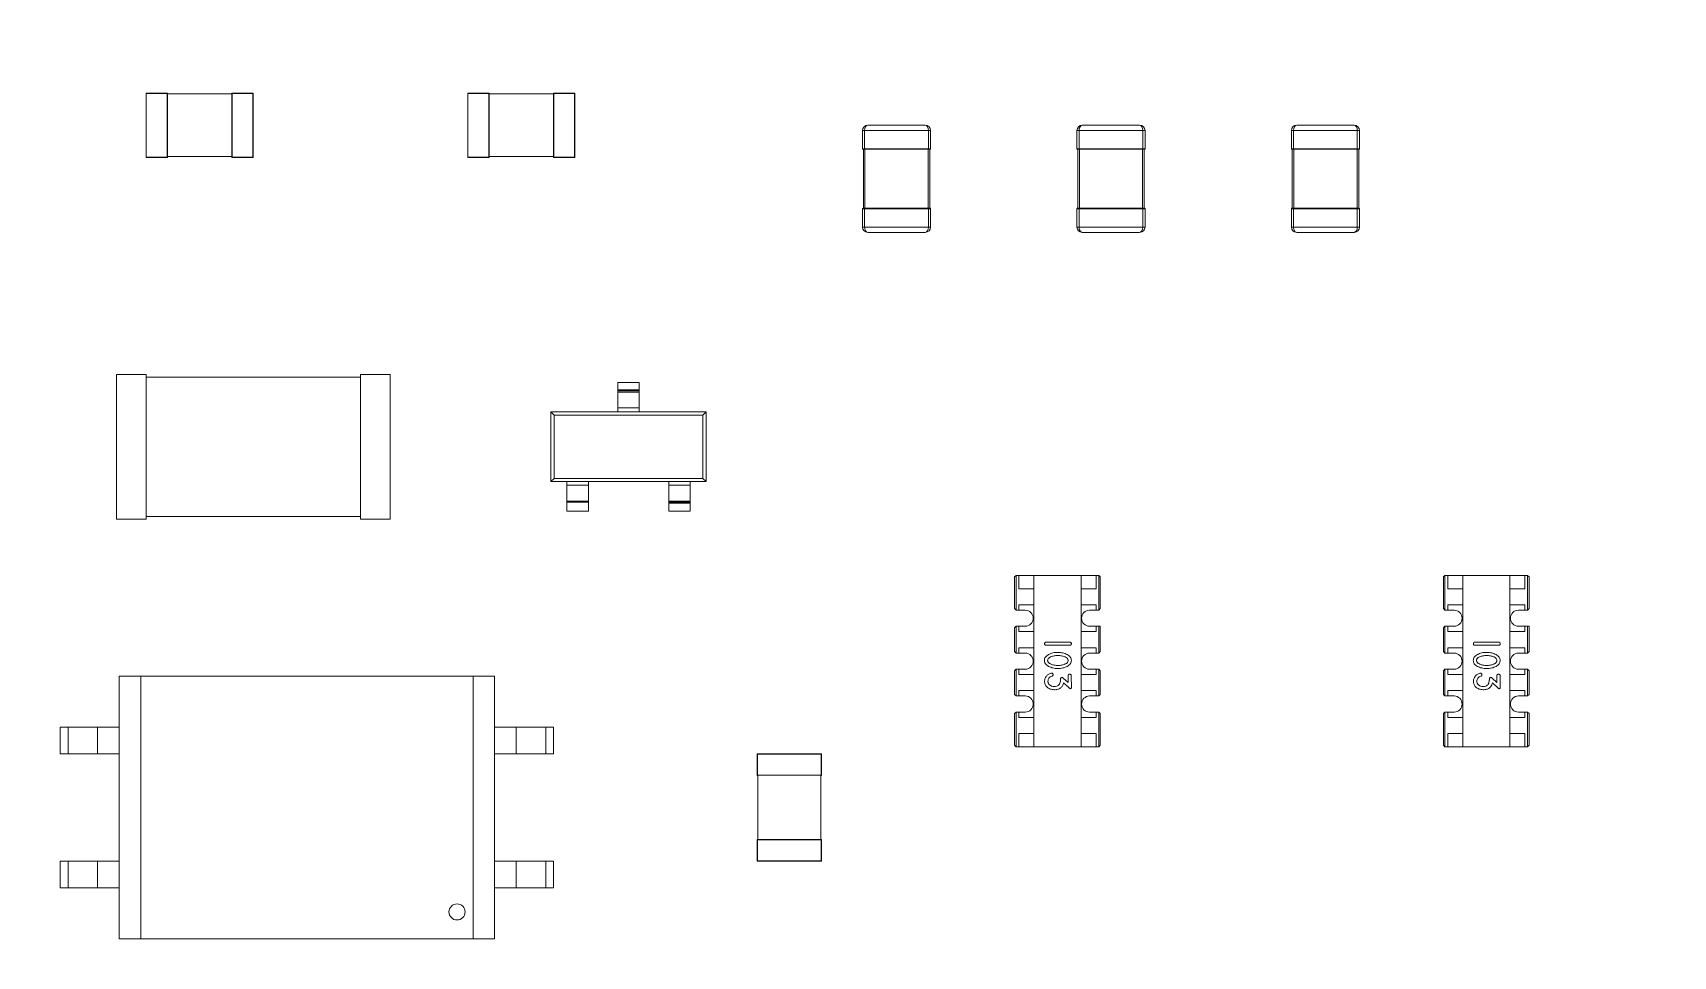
# Model space of a CAD drawing. Header units: millimetres. Extents: x 77 to 206, y 51 to 135.
# Drawn here: x 100.79 to 116.09, y 70.72 to 79.33 of the extents above; entities that cross this region are included whole.
import ezdxf

# ---------------------------------------------------------------- set-up
doc = ezdxf.new("R2010")
doc.units = ezdxf.units.MM

msp = doc.modelspace()

# ---------------------------------------------------------------- hatches: boundary and pattern name
at = {"linetype": 'Continuous', "lineweight": 0}
h = msp.add_hatch(dxfattribs=at)
h.set_pattern_fill('ANSI38', style=0)
edge = h.paths.add_edge_path(flags=0)
edge.add_line((107.849, 95.968), (77.099, 95.968))
edge.add_line((77.099, 95.968), (77.099, 50.968))
edge.add_line((77.099, 50.968), (138.599, 50.968))
edge.add_line((138.599, 50.968), (138.599, 65.877))
edge.add_spline(control_points=[(138.599, 65.877), (138.362, 66.357), (138.112, 66.838), (137.849, 67.319)], knot_values=[0.64695, 0.64695, 0.64695, 0.64695, 0.653933, 0.653933, 0.653933, 0.653933], weights=[1, 1, 1, 1], degree=3, periodic=0)
edge.add_line((137.849, 67.319), (137.849, 54.29))
edge.add_arc((136.349, 52.968), 2, 41.4096, 218.6822)
edge.add_line((134.787, 51.718), (80.91, 51.718))
edge.add_arc((79.349, 52.968), 2, 321.3178, 498.5904)
edge.add_line((77.849, 54.29), (77.849, 92.645))
edge.add_arc((79.349, 93.968), 2, 221.4096, 398.6822)
edge.add_line((80.91, 95.218), (109.041, 95.218))
edge.add_spline(control_points=[(109.041, 95.218), (108.645, 95.47), (108.247, 95.72), (107.849, 95.968)], knot_values=[0.797767, 0.797767, 0.797767, 0.797767, 0.802379, 0.802379, 0.802379, 0.802379], weights=[1, 1, 1, 1], degree=3, periodic=0)
edge = h.paths.add_edge_path(flags=0)
edge.add_arc((79.349, 93.968), 0.8, 0, 360)
edge = h.paths.add_edge_path(flags=0)
edge.add_arc((136.349, 52.968), 0.8, 0, 360)
edge = h.paths.add_edge_path(flags=0)
edge.add_arc((79.349, 52.968), 0.8, 0, 360)

# ---------------------------------------------------------------- linework, layer by layer
at = {"color": 7, "linetype": 'Continuous', "lineweight": 15}
for p, q in [((101.849, 78.765), (101.851, 78.765)), ((101.849, 78.17), (101.849, 78.765)), ((101.851, 78.768), (101.851, 78.765)), ((101.851, 78.768), (102.046, 78.768)), ((101.851, 78.765), (101.851, 78.17)), ((102.046, 78.765), (101.851, 78.765)), ((102.046, 78.765), (102.046, 78.768)), ((102.046, 78.17), (102.046, 78.765)), ((102.046, 78.765), (102.049, 78.765)), ((102.049, 78.765), (102.049, 78.17)), ((102.049, 78.76), (102.649, 78.76)), ((102.649, 78.765), (102.651, 78.765)), ((102.649, 78.17), (102.649, 78.765)), ((102.651, 78.768), (102.651, 78.765)), ((102.651, 78.768), (102.846, 78.768)), ((102.651, 78.765), (102.651, 78.17)), ((102.846, 78.765), (102.651, 78.765)), ((102.846, 78.768), (102.846, 78.765)), ((102.846, 78.765), (102.849, 78.765)), ((102.846, 78.17), (102.846, 78.765)), ((102.849, 78.765), (102.849, 78.17)), ((104.849, 78.765), (104.851, 78.765)), ((104.849, 78.17), (104.849, 78.765)), ((104.851, 78.768), (104.851, 78.765)), ((104.851, 78.768), (105.046, 78.768)), ((105.046, 78.765), (104.851, 78.765)), ((104.851, 78.765), (104.851, 78.17)), ((105.046, 78.765), (105.046, 78.768)), ((105.046, 78.17), (105.046, 78.765)), ((105.046, 78.765), (105.049, 78.765)), ((105.049, 78.765), (105.049, 78.17)), ((105.049, 78.76), (105.649, 78.76)), ((105.649, 78.765), (105.651, 78.765)), ((105.649, 78.17), (105.649, 78.765)), ((105.651, 78.768), (105.651, 78.765)), ((105.651, 78.768), (105.846, 78.768)), ((105.651, 78.765), (105.651, 78.17)), ((105.846, 78.765), (105.651, 78.765)), ((105.846, 78.768), (105.846, 78.765)), ((105.846, 78.17), (105.846, 78.765)), ((105.846, 78.765), (105.849, 78.765)), ((105.849, 78.765), (105.849, 78.17)), ((108.531, 78.418), (108.551, 78.418)), ((108.531, 78.248), (108.531, 78.418)), ((109.146, 78.418), (108.551, 78.418)), ((108.551, 78.418), (108.551, 78.248)), ((108.581, 78.468), (109.116, 78.468)), ((109.146, 78.248), (109.146, 78.418)), ((109.146, 78.418), (109.166, 78.418)), ((109.166, 78.418), (109.166, 78.248)), ((110.531, 78.418), (110.551, 78.418)), ((110.531, 78.248), (110.531, 78.418)), ((110.551, 78.418), (110.551, 78.248)), ((111.146, 78.418), (110.551, 78.418)), ((110.581, 78.468), (111.116, 78.468)), ((111.146, 78.418), (111.166, 78.418)), ((111.146, 78.248), (111.146, 78.418)), ((111.166, 78.418), (111.166, 78.248)), ((112.531, 78.418), (112.551, 78.418)), ((112.531, 78.248), (112.531, 78.418)), ((113.146, 78.418), (112.551, 78.418)), ((112.551, 78.418), (112.551, 78.248)), ((112.581, 78.468), (113.116, 78.468)), ((113.146, 78.248), (113.146, 78.418)), ((113.146, 78.418), (113.166, 78.418)), ((113.166, 78.418), (113.166, 78.248)), ((108.531, 78.248), (108.551, 78.248)), ((108.551, 78.243), (108.536, 78.243)), ((108.539, 77.693), (108.539, 78.243)), ((108.551, 78.248), (109.146, 78.248)), ((108.551, 78.248), (108.551, 78.243)), ((109.146, 78.243), (108.551, 78.243)), ((108.554, 78.243), (108.554, 77.693)), ((109.144, 77.693), (109.144, 78.243)), ((109.146, 78.248), (109.146, 78.243)), ((109.146, 78.248), (109.166, 78.248)), ((109.161, 78.243), (109.146, 78.243)), ((109.159, 78.243), (109.159, 77.693)), ((110.531, 78.248), (110.551, 78.248)), ((110.551, 78.243), (110.536, 78.243)), ((110.539, 77.693), (110.539, 78.243)), ((110.551, 78.243), (110.551, 78.248)), ((110.551, 78.248), (111.146, 78.248)), ((111.146, 78.243), (110.551, 78.243)), ((110.554, 78.243), (110.554, 77.693)), ((111.144, 77.693), (111.144, 78.243)), ((111.146, 78.243), (111.146, 78.248)), ((111.146, 78.248), (111.166, 78.248)), ((111.161, 78.243), (111.146, 78.243)), ((111.159, 78.243), (111.159, 77.693)), ((112.531, 78.248), (112.551, 78.248)), ((112.551, 78.243), (112.536, 78.243)), ((112.539, 77.693), (112.539, 78.243)), ((112.551, 78.248), (113.146, 78.248)), ((112.551, 78.248), (112.551, 78.243)), ((113.146, 78.243), (112.551, 78.243)), ((112.554, 78.243), (112.554, 77.693)), ((113.144, 77.693), (113.144, 78.243)), ((113.146, 78.248), (113.146, 78.243)), ((113.146, 78.248), (113.166, 78.248)), ((113.161, 78.243), (113.146, 78.243)), ((113.159, 78.243), (113.159, 77.693)), ((101.849, 78.17), (101.851, 78.17)), ((101.851, 78.17), (102.046, 78.17)), ((101.851, 78.168), (101.851, 78.17)), ((102.046, 78.168), (101.851, 78.168)), ((102.046, 78.17), (102.049, 78.17)), ((102.046, 78.17), (102.046, 78.168)), ((102.649, 78.175), (102.049, 78.175)), ((102.649, 78.17), (102.651, 78.17)), ((102.651, 78.17), (102.846, 78.17)), ((102.651, 78.17), (102.651, 78.168)), ((102.846, 78.168), (102.651, 78.168)), ((102.846, 78.17), (102.849, 78.17)), ((102.846, 78.17), (102.846, 78.168)), ((104.849, 78.17), (104.851, 78.17)), ((104.851, 78.17), (105.046, 78.17)), ((104.851, 78.168), (104.851, 78.17)), ((105.046, 78.168), (104.851, 78.168)), ((105.046, 78.17), (105.049, 78.17)), ((105.046, 78.17), (105.046, 78.168)), ((105.649, 78.175), (105.049, 78.175)), ((105.649, 78.17), (105.651, 78.17)), ((105.651, 78.17), (105.846, 78.17)), ((105.651, 78.17), (105.651, 78.168)), ((105.846, 78.168), (105.651, 78.168)), ((105.846, 78.17), (105.849, 78.17)), ((105.846, 78.17), (105.846, 78.168)), ((108.551, 77.688), (108.531, 77.688)), ((108.531, 77.518), (108.531, 77.688)), ((108.536, 77.693), (108.551, 77.693)), ((108.551, 77.688), (108.551, 77.693)), ((108.551, 77.693), (109.146, 77.693)), ((109.146, 77.688), (108.551, 77.688)), ((108.551, 77.688), (108.551, 77.518)), ((109.146, 77.688), (109.146, 77.693)), ((109.146, 77.693), (109.161, 77.693)), ((109.166, 77.688), (109.146, 77.688)), ((109.146, 77.518), (109.146, 77.688)), ((109.166, 77.688), (109.166, 77.518)), ((110.551, 77.688), (110.531, 77.688)), ((110.531, 77.518), (110.531, 77.688)), ((110.536, 77.693), (110.551, 77.693)), ((110.551, 77.693), (111.146, 77.693)), ((110.551, 77.693), (110.551, 77.688)), ((111.146, 77.688), (110.551, 77.688)), ((110.551, 77.688), (110.551, 77.518)), ((111.146, 77.693), (111.146, 77.688)), ((111.146, 77.693), (111.161, 77.693)), ((111.166, 77.688), (111.146, 77.688)), ((111.146, 77.518), (111.146, 77.688)), ((111.166, 77.688), (111.166, 77.518)), ((112.551, 77.688), (112.531, 77.688)), ((112.531, 77.518), (112.531, 77.688)), ((112.536, 77.693), (112.551, 77.693)), ((112.551, 77.688), (112.551, 77.693)), ((112.551, 77.693), (113.146, 77.693)), ((113.146, 77.688), (112.551, 77.688)), ((112.551, 77.688), (112.551, 77.518)), ((113.146, 77.693), (113.161, 77.693)), ((113.146, 77.688), (113.146, 77.693)), ((113.166, 77.688), (113.146, 77.688)), ((113.146, 77.518), (113.146, 77.688)), ((113.166, 77.688), (113.166, 77.518)), ((108.551, 77.518), (108.531, 77.518)), ((108.551, 77.518), (109.146, 77.518)), ((109.116, 77.468), (108.581, 77.468)), ((109.166, 77.518), (109.146, 77.518)), ((110.551, 77.518), (110.531, 77.518)), ((110.551, 77.518), (111.146, 77.518)), ((111.116, 77.468), (110.581, 77.468)), ((111.166, 77.518), (111.146, 77.518)), ((112.551, 77.518), (112.531, 77.518)), ((112.551, 77.518), (113.146, 77.518)), ((113.116, 77.468), (112.581, 77.468)), ((113.166, 77.518), (113.146, 77.518)), ((101.849, 76.143), (101.574, 76.143)), ((101.574, 74.793), (101.574, 76.143)), ((101.849, 74.793), (101.849, 76.143)), ((103.849, 76.118), (101.849, 76.118)), ((104.124, 76.143), (103.849, 76.143)), ((103.849, 76.143), (103.849, 74.793)), ((104.124, 76.143), (104.124, 74.793)), ((106.449, 76.068), (106.249, 76.068)), ((106.249, 76), (106.249, 76.068)), ((106.449, 76), (106.449, 76.068)), ((106.249, 76), (106.449, 76)), ((106.249, 75.99), (106.249, 76)), ((106.449, 75.99), (106.249, 75.99)), ((106.249, 75.977), (106.249, 75.99)), ((106.449, 75.977), (106.249, 75.977)), ((106.249, 75.83), (106.249, 75.977)), ((106.449, 76), (106.449, 75.99)), ((106.449, 75.977), (106.449, 75.99)), ((106.449, 75.83), (106.449, 75.977)), ((105.654, 75.762), (105.624, 75.793)), ((105.624, 75.793), (107.074, 75.793)), ((105.624, 75.143), (105.624, 75.793)), ((107.043, 75.762), (105.654, 75.762)), ((105.654, 75.762), (105.654, 75.173)), ((106.449, 75.83), (106.249, 75.83)), ((106.249, 75.793), (106.249, 75.83)), ((106.449, 75.793), (106.449, 75.83)), ((107.043, 75.762), (107.074, 75.793)), ((107.043, 75.173), (107.043, 75.762)), ((107.074, 75.793), (107.074, 75.143)), ((105.624, 75.143), (105.654, 75.173)), ((107.074, 75.143), (105.624, 75.143)), ((105.654, 75.173), (107.043, 75.173)), ((105.774, 75.143), (105.774, 75.109)), ((105.974, 75.143), (105.974, 75.109)), ((106.724, 75.143), (106.724, 75.109)), ((106.924, 75.143), (106.924, 75.109)), ((107.074, 75.143), (107.043, 75.173)), ((105.774, 75.109), (105.974, 75.109)), ((105.774, 75.109), (105.774, 74.96)), ((105.974, 75.109), (105.974, 74.96)), ((106.924, 75.109), (106.724, 75.109)), ((106.724, 75.109), (106.724, 74.96)), ((106.924, 75.109), (106.924, 74.96)), ((105.774, 74.96), (105.974, 74.96)), ((105.774, 74.96), (105.774, 74.951)), ((105.774, 74.951), (105.974, 74.951)), ((105.774, 74.951), (105.774, 74.868)), ((105.774, 74.868), (105.974, 74.868)), ((105.974, 74.96), (105.974, 74.951)), ((105.974, 74.951), (105.974, 74.868)), ((106.924, 74.96), (106.724, 74.96)), ((106.724, 74.96), (106.724, 74.952)), ((106.724, 74.952), (106.924, 74.952)), ((106.724, 74.942), (106.724, 74.952)), ((106.924, 74.942), (106.724, 74.942)), ((106.724, 74.942), (106.724, 74.868)), ((106.924, 74.868), (106.724, 74.868)), ((106.924, 74.96), (106.924, 74.952)), ((106.924, 74.952), (106.924, 74.942)), ((106.924, 74.942), (106.924, 74.868)), ((101.574, 74.793), (101.849, 74.793)), ((101.849, 74.818), (103.849, 74.818)), ((103.849, 74.793), (104.124, 74.793)), ((109.949, 74.253), (109.964, 74.268)), ((109.949, 73.958), (109.949, 74.253)), ((109.964, 73.943), (109.964, 74.268)), ((109.964, 74.268), (109.989, 74.268)), ((109.989, 74.268), (109.989, 74.143)), ((109.989, 74.268), (110.129, 74.268)), ((110.129, 74.268), (110.129, 74.143)), ((110.129, 74.268), (110.569, 74.268)), ((110.569, 74.268), (110.569, 74.143)), ((110.569, 74.268), (110.709, 74.268)), ((110.709, 74.268), (110.734, 74.268)), ((110.709, 74.268), (110.709, 74.143)), ((110.734, 73.943), (110.734, 74.268)), ((110.734, 74.268), (110.749, 74.253)), ((110.749, 74.253), (110.749, 73.958)), ((113.949, 74.253), (113.964, 74.268)), ((113.949, 73.958), (113.949, 74.253)), ((113.964, 73.943), (113.964, 74.268)), ((113.964, 74.268), (113.989, 74.268)), ((113.989, 74.268), (113.989, 74.143)), ((113.989, 74.268), (114.129, 74.268)), ((114.129, 74.268), (114.129, 74.143)), ((114.129, 74.268), (114.569, 74.268)), ((114.569, 74.268), (114.569, 74.143)), ((114.569, 74.268), (114.709, 74.268)), ((114.709, 74.268), (114.709, 74.143)), ((114.709, 74.268), (114.734, 74.268)), ((114.734, 73.943), (114.734, 74.268)), ((114.734, 74.268), (114.749, 74.253)), ((114.749, 74.253), (114.749, 73.958)), ((110.129, 74.143), (109.989, 74.143)), ((110.129, 73.993), (110.129, 74.143)), ((110.569, 74.143), (110.569, 73.993)), ((110.709, 74.143), (110.569, 74.143)), ((114.129, 74.143), (113.989, 74.143)), ((114.129, 73.993), (114.129, 74.143)), ((114.569, 74.143), (114.569, 73.993)), ((114.709, 74.143), (114.569, 74.143)), ((109.964, 73.943), (109.949, 73.958)), ((109.989, 73.943), (109.964, 73.943)), ((109.989, 73.993), (110.129, 73.993)), ((109.989, 73.943), (109.989, 73.993)), ((110.049, 73.943), (109.989, 73.943)), ((110.129, 73.993), (110.129, 73.743)), ((110.569, 73.993), (110.709, 73.993)), ((110.569, 73.743), (110.569, 73.993)), ((110.709, 73.943), (110.649, 73.943)), ((110.709, 73.993), (110.709, 73.943)), ((110.734, 73.943), (110.709, 73.943)), ((110.749, 73.958), (110.734, 73.943)), ((113.964, 73.943), (113.949, 73.958)), ((113.989, 73.943), (113.964, 73.943)), ((113.989, 73.993), (114.129, 73.993)), ((113.989, 73.943), (113.989, 73.993)), ((114.049, 73.943), (113.989, 73.943)), ((114.129, 73.993), (114.129, 73.743)), ((114.569, 73.993), (114.709, 73.993)), ((114.569, 73.743), (114.569, 73.993)), ((114.709, 73.943), (114.649, 73.943)), ((114.709, 73.993), (114.709, 73.943)), ((114.734, 73.943), (114.709, 73.943)), ((114.749, 73.958), (114.734, 73.943)), ((109.949, 73.778), (109.964, 73.793)), ((109.949, 73.558), (109.949, 73.778)), ((109.964, 73.793), (109.964, 73.543)), ((109.964, 73.793), (109.989, 73.793)), ((109.989, 73.743), (109.989, 73.793)), ((109.989, 73.793), (110.049, 73.793)), ((110.649, 73.793), (110.709, 73.793)), ((110.709, 73.793), (110.709, 73.743)), ((110.709, 73.793), (110.734, 73.793)), ((110.734, 73.543), (110.734, 73.793)), ((110.734, 73.793), (110.749, 73.793)), ((110.749, 73.793), (110.749, 73.558)), ((113.949, 73.778), (113.964, 73.793)), ((113.949, 73.558), (113.949, 73.778)), ((113.964, 73.793), (113.964, 73.543)), ((113.964, 73.793), (113.989, 73.793)), ((113.989, 73.743), (113.989, 73.793)), ((113.989, 73.793), (114.049, 73.793)), ((114.649, 73.793), (114.709, 73.793)), ((114.709, 73.793), (114.709, 73.743)), ((114.709, 73.793), (114.734, 73.793)), ((114.734, 73.543), (114.734, 73.793)), ((114.734, 73.793), (114.749, 73.793)), ((114.749, 73.793), (114.749, 73.558)), ((110.129, 73.743), (109.989, 73.743)), ((110.129, 73.593), (110.129, 73.743)), ((110.245, 73.646), (110.464, 73.646)), ((110.464, 73.616), (110.245, 73.616)), ((110.569, 73.743), (110.569, 73.593)), ((110.709, 73.743), (110.569, 73.743)), ((114.129, 73.743), (113.989, 73.743)), ((114.129, 73.593), (114.129, 73.743)), ((114.245, 73.646), (114.464, 73.646)), ((114.464, 73.616), (114.245, 73.616)), ((114.709, 73.743), (114.569, 73.743)), ((114.569, 73.743), (114.569, 73.593)), ((109.964, 73.543), (109.949, 73.558)), ((109.989, 73.543), (109.964, 73.543)), ((109.989, 73.593), (110.129, 73.593)), ((109.989, 73.543), (109.989, 73.593)), ((110.049, 73.543), (109.989, 73.543)), ((110.129, 73.593), (110.129, 73.343)), ((110.569, 73.593), (110.709, 73.593)), ((110.569, 73.343), (110.569, 73.593)), ((110.709, 73.543), (110.649, 73.543)), ((110.709, 73.593), (110.709, 73.543)), ((110.734, 73.543), (110.709, 73.543)), ((110.749, 73.558), (110.734, 73.543)), ((113.964, 73.543), (113.949, 73.558)), ((113.989, 73.543), (113.964, 73.543)), ((113.989, 73.593), (114.129, 73.593)), ((113.989, 73.543), (113.989, 73.593)), ((114.049, 73.543), (113.989, 73.543)), ((114.129, 73.593), (114.129, 73.343)), ((114.569, 73.593), (114.709, 73.593)), ((114.569, 73.343), (114.569, 73.593)), ((114.709, 73.543), (114.649, 73.543)), ((114.709, 73.593), (114.709, 73.543)), ((114.734, 73.543), (114.709, 73.543)), ((114.749, 73.558), (114.734, 73.543)), ((101.599, 70.878), (101.599, 73.328)), ((101.599, 73.328), (101.799, 73.328)), ((101.799, 73.328), (101.799, 70.878)), ((104.899, 73.328), (101.799, 73.328)), ((104.899, 70.878), (104.899, 73.328)), ((104.899, 73.328), (105.099, 73.328)), ((105.099, 73.328), (105.099, 70.878)), ((109.949, 73.378), (109.964, 73.393)), ((109.949, 73.158), (109.949, 73.378)), ((109.964, 73.393), (109.964, 73.143)), ((109.964, 73.393), (109.989, 73.393)), ((109.989, 73.343), (109.989, 73.393)), ((109.989, 73.393), (110.049, 73.393)), ((110.129, 73.343), (109.989, 73.343)), ((110.129, 73.193), (110.129, 73.343)), ((110.404, 73.31), (110.448, 73.268)), ((110.448, 73.268), (110.448, 73.331)), ((110.478, 73.331), (110.479, 73.221)), ((110.569, 73.343), (110.569, 73.193)), ((110.709, 73.343), (110.569, 73.343)), ((110.649, 73.393), (110.709, 73.393)), ((110.709, 73.393), (110.709, 73.343)), ((110.709, 73.393), (110.734, 73.393)), ((110.734, 73.143), (110.734, 73.393)), ((110.734, 73.393), (110.749, 73.378)), ((110.749, 73.378), (110.749, 73.158)), ((113.949, 73.378), (113.964, 73.393)), ((113.949, 73.158), (113.949, 73.378)), ((113.964, 73.393), (113.964, 73.143)), ((113.964, 73.393), (113.989, 73.393)), ((113.989, 73.343), (113.989, 73.393)), ((113.989, 73.393), (114.049, 73.393)), ((114.129, 73.343), (113.989, 73.343)), ((114.129, 73.193), (114.129, 73.343)), ((114.404, 73.31), (114.448, 73.268)), ((114.448, 73.268), (114.448, 73.331)), ((114.478, 73.331), (114.479, 73.221)), ((114.709, 73.343), (114.569, 73.343)), ((114.569, 73.343), (114.569, 73.193)), ((114.649, 73.393), (114.709, 73.393)), ((114.709, 73.393), (114.709, 73.343)), ((114.709, 73.393), (114.734, 73.393)), ((114.734, 73.143), (114.734, 73.393)), ((114.734, 73.393), (114.749, 73.378)), ((114.749, 73.378), (114.749, 73.158)), ((109.964, 73.143), (109.949, 73.158)), ((109.989, 73.143), (109.964, 73.143)), ((109.989, 73.193), (110.129, 73.193)), ((109.989, 73.143), (109.989, 73.193)), ((110.049, 73.143), (109.989, 73.143)), ((110.129, 73.193), (110.129, 72.943)), ((110.452, 73.224), (110.406, 73.267)), ((110.569, 73.193), (110.709, 73.193)), ((110.569, 72.943), (110.569, 73.193)), ((110.709, 73.143), (110.649, 73.143)), ((110.709, 73.193), (110.709, 73.143)), ((110.734, 73.143), (110.709, 73.143)), ((110.749, 73.158), (110.734, 73.143)), ((113.964, 73.143), (113.949, 73.158)), ((113.989, 73.143), (113.964, 73.143)), ((113.989, 73.193), (114.129, 73.193)), ((113.989, 73.143), (113.989, 73.193)), ((114.049, 73.143), (113.989, 73.143)), ((114.129, 73.193), (114.129, 72.943)), ((114.452, 73.224), (114.406, 73.267)), ((114.569, 73.193), (114.709, 73.193)), ((114.569, 72.943), (114.569, 73.193)), ((114.709, 73.143), (114.649, 73.143)), ((114.709, 73.193), (114.709, 73.143)), ((114.734, 73.143), (114.709, 73.143)), ((114.749, 73.158), (114.734, 73.143)), ((109.949, 72.978), (109.964, 72.993)), ((109.964, 72.993), (109.964, 72.668)), ((109.964, 72.993), (109.989, 72.993)), ((109.989, 72.943), (109.989, 72.993)), ((109.989, 72.993), (110.049, 72.993)), ((110.649, 72.993), (110.709, 72.993)), ((110.709, 72.993), (110.734, 72.993)), ((110.709, 72.993), (110.709, 72.943)), ((110.734, 72.668), (110.734, 72.993)), ((110.734, 72.993), (110.749, 72.978)), ((113.949, 72.978), (113.964, 72.993)), ((113.964, 72.993), (113.964, 72.668)), ((113.964, 72.993), (113.989, 72.993)), ((113.989, 72.943), (113.989, 72.993)), ((113.989, 72.993), (114.049, 72.993)), ((114.649, 72.993), (114.709, 72.993)), ((114.709, 72.993), (114.709, 72.943)), ((114.709, 72.993), (114.734, 72.993)), ((114.734, 72.668), (114.734, 72.993)), ((114.734, 72.993), (114.749, 72.978)), ((101.049, 72.853), (101.049, 72.603)), ((101.121, 72.853), (101.049, 72.853)), ((101.121, 72.853), (101.121, 72.603)), ((101.396, 72.853), (101.121, 72.853)), ((101.396, 72.853), (101.396, 72.603)), ((101.599, 72.853), (101.396, 72.853)), ((105.099, 72.853), (105.302, 72.853)), ((105.302, 72.853), (105.302, 72.603)), ((105.302, 72.853), (105.577, 72.853)), ((105.577, 72.603), (105.577, 72.853)), ((105.577, 72.853), (105.649, 72.853)), ((105.649, 72.853), (105.649, 72.603)), ((109.949, 72.683), (109.949, 72.978)), ((110.129, 72.943), (109.989, 72.943)), ((110.129, 72.793), (110.129, 72.943)), ((110.709, 72.943), (110.569, 72.943)), ((110.569, 72.943), (110.569, 72.793)), ((110.749, 72.978), (110.749, 72.683)), ((113.949, 72.683), (113.949, 72.978)), ((114.129, 72.943), (113.989, 72.943)), ((114.129, 72.793), (114.129, 72.943)), ((114.569, 72.943), (114.569, 72.793)), ((114.709, 72.943), (114.569, 72.943)), ((114.749, 72.978), (114.749, 72.683)), ((109.964, 72.668), (109.949, 72.683)), ((109.989, 72.793), (110.129, 72.793)), ((109.989, 72.793), (109.989, 72.668)), ((110.129, 72.793), (110.129, 72.668)), ((110.569, 72.793), (110.709, 72.793)), ((110.569, 72.668), (110.569, 72.793)), ((110.709, 72.793), (110.709, 72.668)), ((110.749, 72.683), (110.734, 72.668)), ((113.964, 72.668), (113.949, 72.683)), ((113.989, 72.793), (114.129, 72.793)), ((113.989, 72.793), (113.989, 72.668)), ((114.129, 72.793), (114.129, 72.668)), ((114.569, 72.793), (114.709, 72.793)), ((114.569, 72.668), (114.569, 72.793)), ((114.709, 72.793), (114.709, 72.668)), ((114.749, 72.683), (114.734, 72.668)), ((101.121, 72.603), (101.049, 72.603)), ((101.396, 72.603), (101.121, 72.603)), ((101.599, 72.603), (101.396, 72.603)), ((105.099, 72.603), (105.302, 72.603)), ((105.302, 72.603), (105.577, 72.603)), ((105.577, 72.603), (105.649, 72.603)), ((107.549, 72.405), (107.549, 72.6)), ((107.549, 72.6), (107.551, 72.6)), ((107.551, 72.6), (107.551, 72.603)), ((107.551, 72.603), (108.146, 72.603)), ((107.551, 72.6), (107.551, 72.405)), ((108.146, 72.6), (107.551, 72.6)), ((108.146, 72.6), (108.146, 72.603)), ((108.146, 72.6), (108.149, 72.6)), ((108.146, 72.405), (108.146, 72.6)), ((108.149, 72.6), (108.149, 72.405)), ((109.964, 72.668), (109.989, 72.668)), ((109.989, 72.668), (110.129, 72.668)), ((110.129, 72.668), (110.569, 72.668)), ((110.569, 72.668), (110.709, 72.668)), ((110.709, 72.668), (110.734, 72.668)), ((113.964, 72.668), (113.989, 72.668)), ((113.989, 72.668), (114.129, 72.668)), ((114.129, 72.668), (114.569, 72.668)), ((114.569, 72.668), (114.709, 72.668)), ((114.709, 72.668), (114.734, 72.668)), ((107.549, 72.405), (107.551, 72.405)), ((107.551, 72.403), (107.551, 72.405)), ((107.551, 72.405), (108.146, 72.405)), ((108.146, 72.403), (107.551, 72.403)), ((107.556, 71.803), (107.556, 72.403)), ((108.141, 72.403), (108.141, 71.803)), ((108.146, 72.405), (108.149, 72.405)), ((108.146, 72.403), (108.146, 72.405)), ((107.551, 71.8), (107.549, 71.8)), ((107.549, 71.605), (107.549, 71.8)), ((107.551, 71.8), (107.551, 71.803)), ((107.551, 71.803), (108.146, 71.803)), ((107.551, 71.8), (107.551, 71.605)), ((108.146, 71.8), (107.551, 71.8)), ((108.146, 71.8), (108.146, 71.803)), ((108.146, 71.605), (108.146, 71.8)), ((108.146, 71.8), (108.149, 71.8)), ((108.149, 71.8), (108.149, 71.605)), ((107.549, 71.605), (107.551, 71.605)), ((107.551, 71.605), (108.146, 71.605)), ((107.551, 71.603), (107.551, 71.605)), ((108.149, 71.605), (108.146, 71.605)), ((108.146, 71.603), (108.146, 71.605)), ((101.049, 71.603), (101.049, 71.353)), ((101.121, 71.603), (101.049, 71.603)), ((101.121, 71.603), (101.121, 71.353)), ((101.396, 71.603), (101.121, 71.603)), ((101.396, 71.603), (101.396, 71.353)), ((101.599, 71.603), (101.396, 71.603)), ((105.099, 71.603), (105.302, 71.603)), ((105.302, 71.603), (105.302, 71.353)), ((105.302, 71.603), (105.577, 71.603)), ((105.577, 71.353), (105.577, 71.603)), ((105.577, 71.603), (105.649, 71.603)), ((105.649, 71.603), (105.649, 71.353)), ((108.146, 71.603), (107.551, 71.603)), ((101.121, 71.353), (101.049, 71.353)), ((101.396, 71.353), (101.121, 71.353)), ((101.599, 71.353), (101.396, 71.353)), ((105.099, 71.353), (105.302, 71.353)), ((105.302, 71.353), (105.577, 71.353)), ((105.577, 71.353), (105.649, 71.353)), ((101.799, 70.878), (101.599, 70.878)), ((101.799, 70.878), (104.899, 70.878)), ((105.099, 70.878), (104.899, 70.878))]:
    msp.add_line(p, q, dxfattribs=at)
msp.add_circle((104.749, 71.128), 0.075, dxfattribs=at)
for centre, radius, start, end in [((101.851, 78.765), 0.0025, 90, 180), ((102.046, 78.765), 0.0025, 0, 90), ((102.651, 78.765), 0.0025, 90, 180), ((102.846, 78.765), 0.0025, 0, 90), ((104.851, 78.765), 0.0025, 90, 180), ((105.046, 78.765), 0.0025, 0, 90), ((105.651, 78.765), 0.0025, 90, 180), ((105.846, 78.765), 0.0025, 0, 90), ((108.581, 78.418), 0.05, 90, 180), ((109.116, 78.418), 0.05, 0, 90), ((110.581, 78.418), 0.05, 90, 180), ((111.116, 78.418), 0.05, 0, 90), ((112.581, 78.418), 0.05, 90, 180), ((113.116, 78.418), 0.05, 0, 90), ((108.536, 78.248), 0.005, 180, 270), ((109.161, 78.248), 0.005, 270, 0), ((110.536, 78.248), 0.005, 180, 270), ((111.161, 78.248), 0.005, 270, 0), ((112.536, 78.248), 0.005, 180, 270), ((113.161, 78.248), 0.005, 270, 0), ((101.851, 78.17), 0.0025, 180, 270), ((102.046, 78.17), 0.0025, 270, 0), ((102.651, 78.17), 0.0025, 180, 270), ((102.846, 78.17), 0.0025, 270, 0), ((104.851, 78.17), 0.0025, 180, 270), ((105.046, 78.17), 0.0025, 270, 0), ((105.651, 78.17), 0.0025, 180, 270), ((105.846, 78.17), 0.0025, 270, 0), ((108.536, 77.688), 0.005, 90, 180), ((109.161, 77.688), 0.005, 0, 90), ((110.536, 77.688), 0.005, 90, 180), ((111.161, 77.688), 0.005, 0, 90), ((112.536, 77.688), 0.005, 90, 180), ((113.161, 77.688), 0.005, 0, 90), ((108.581, 77.518), 0.05, 180, 270), ((109.116, 77.518), 0.05, 270, 0), ((110.581, 77.518), 0.05, 180, 270), ((111.116, 77.518), 0.05, 270, 0), ((112.581, 77.518), 0.05, 180, 270), ((113.116, 77.518), 0.05, 270, 0), ((110.049, 73.868), 0.075, 270, 90), ((110.649, 73.868), 0.075, 90, 270), ((114.049, 73.868), 0.075, 270, 90), ((114.649, 73.868), 0.075, 90, 270), ((110.049, 73.468), 0.075, 270, 90), ((110.649, 73.468), 0.075, 90, 270), ((114.049, 73.468), 0.075, 270, 90), ((114.649, 73.468), 0.075, 90, 270), ((110.049, 73.068), 0.075, 270, 90), ((110.649, 73.068), 0.075, 90, 270), ((114.049, 73.068), 0.075, 270, 90), ((114.649, 73.068), 0.075, 90, 270), ((107.551, 72.6), 0.0025, 90, 180), ((108.146, 72.6), 0.0025, 0, 90), ((107.551, 72.405), 0.0025, 180, 270), ((108.146, 72.405), 0.0025, 270, 0), ((107.551, 71.8), 0.0025, 90, 180), ((108.146, 71.8), 0.0025, 0, 90), ((107.551, 71.605), 0.0025, 180, 270), ((108.146, 71.605), 0.0025, 270, 0)]:
    msp.add_arc(centre, radius, start, end, dxfattribs=at)
for centre, start_param, end_param in [((108.581, 78.418), 0, 1.570796), ((109.116, 78.418), 4.712389, 6.283185), ((110.581, 78.418), 0, 1.570796), ((111.116, 78.418), 4.712389, 6.283185), ((112.581, 78.418), 0, 1.570796), ((113.116, 78.418), 4.712389, 6.283185), ((108.581, 77.518), 1.570796, 3.141593), ((109.116, 77.518), 3.141593, 4.712389), ((110.581, 77.518), 1.570796, 3.141593), ((111.116, 77.518), 3.141593, 4.712389), ((112.581, 77.518), 1.570796, 3.141593), ((113.116, 77.518), 3.141593, 4.712389)]:
    msp.add_ellipse(centre, major_axis=(0, 0.05), ratio=0.6, start_param=start_param, end_param=end_param, dxfattribs=at)
at = {"color": 7, "linetype": 'Continuous', "lineweight": 0}
msp.add_open_spline([(138.599, 65.877), (138.148, 66.741), (137.226, 68.506), (135.573, 71.072), (133.712, 73.64), (131.636, 76.192), (129.368, 78.721), (126.923, 81.216), (123.982, 83.986), (120.505, 86.981), (116.464, 90.138), (112.246, 93.162), (109.317, 95.031), (107.849, 95.968)], degree=3, knots=[0, 0, 0, 0, 0.067141, 0.137223, 0.210156, 0.285783, 0.363896, 0.444247, 0.526556, 0.642365, 0.760467, 0.879981, 1, 1, 1, 1], dxfattribs=at)
at = {"color": 7, "linetype": 'Continuous', "lineweight": 15}
for points, knots in [([(110.23, 73.631), (110.23, 73.632), (110.23, 73.636), (110.232, 73.64), (110.235, 73.643), (110.239, 73.645), (110.242, 73.646), (110.244, 73.646), (110.245, 73.646)], [0, 0, 0, 0, 0.207532, 0.417184, 0.567602, 0.717646, 0.965229, 1, 1, 1, 1]), ([(110.245, 73.616), (110.243, 73.616), (110.24, 73.616), (110.235, 73.618), (110.232, 73.621), (110.23, 73.625), (110.23, 73.628), (110.23, 73.63), (110.23, 73.631)], [0, 0, 0, 0, 0.208839, 0.419783, 0.570177, 0.720242, 0.963923, 1, 1, 1, 1]), ([(110.464, 73.646), (110.466, 73.646), (110.469, 73.645), (110.473, 73.644), (110.476, 73.641), (110.478, 73.637), (110.479, 73.633), (110.479, 73.631), (110.479, 73.631)], [0, 0, 0, 0, 0.207532, 0.417184, 0.567602, 0.717646, 0.965229, 1, 1, 1, 1]), ([(110.479, 73.631), (110.479, 73.629), (110.479, 73.626), (110.477, 73.621), (110.474, 73.618), (110.47, 73.616), (110.466, 73.616), (110.464, 73.616)], [0, 0, 0, 0, 0.209003, 0.420284, 0.570907, 0.721066, 1, 1, 1, 1]), ([(114.23, 73.631), (114.23, 73.632), (114.23, 73.636), (114.232, 73.64), (114.235, 73.643), (114.239, 73.645), (114.242, 73.646), (114.244, 73.646), (114.245, 73.646)], [0, 0, 0, 0, 0.207532, 0.417184, 0.567602, 0.717646, 0.965229, 1, 1, 1, 1]), ([(114.245, 73.616), (114.243, 73.616), (114.24, 73.616), (114.235, 73.618), (114.232, 73.621), (114.23, 73.625), (114.23, 73.628), (114.23, 73.63), (114.23, 73.631)], [0, 0, 0, 0, 0.208839, 0.419783, 0.570177, 0.720242, 0.963923, 1, 1, 1, 1]), ([(114.464, 73.646), (114.466, 73.646), (114.469, 73.645), (114.473, 73.644), (114.476, 73.641), (114.478, 73.637), (114.479, 73.633), (114.479, 73.631), (114.479, 73.631)], [0, 0, 0, 0, 0.207532, 0.417184, 0.567602, 0.717646, 0.965229, 1, 1, 1, 1]), ([(114.479, 73.631), (114.479, 73.629), (114.479, 73.626), (114.477, 73.621), (114.474, 73.618), (114.47, 73.616), (114.466, 73.616), (114.464, 73.616)], [0, 0, 0, 0, 0.209003, 0.420284, 0.570907, 0.721066, 1, 1, 1, 1]), ([(110.228, 73.474), (110.228, 73.48), (110.229, 73.491), (110.237, 73.506), (110.25, 73.519), (110.261, 73.526), (110.267, 73.53)], [0, 0, 0, 0, 0.229523, 0.459169, 0.710423, 1, 1, 1, 1]), ([(110.267, 73.419), (110.261, 73.423), (110.25, 73.429), (110.237, 73.443), (110.229, 73.458), (110.228, 73.469), (110.228, 73.474)], [0, 0, 0, 0, 0.289577, 0.540831, 0.770477, 1, 1, 1, 1]), ([(110.258, 73.474), (110.258, 73.476), (110.259, 73.481), (110.261, 73.488), (110.269, 73.498), (110.278, 73.504), (110.286, 73.508), (110.288, 73.509)], [0, 0, 0, 0, 0.104408, 0.296686, 0.490679, 0.841125, 1, 1, 1, 1]), ([(110.288, 73.44), (110.287, 73.441), (110.279, 73.444), (110.269, 73.451), (110.26, 73.462), (110.258, 73.47), (110.258, 73.474), (110.258, 73.474)], [0, 0, 0, 0, 0.103094, 0.519822, 0.741756, 0.965375, 1, 1, 1, 1]), ([(110.267, 73.53), (110.28, 73.536), (110.307, 73.548), (110.337, 73.549), (110.353, 73.55)], [0, 0, 0, 0, 0.473039, 1, 1, 1, 1]), ([(110.288, 73.509), (110.298, 73.512), (110.319, 73.519), (110.341, 73.52), (110.353, 73.52)], [0, 0, 0, 0, 0.466052, 1, 1, 1, 1]), ([(110.353, 73.55), (110.369, 73.549), (110.399, 73.548), (110.427, 73.535), (110.44, 73.529)], [0, 0, 0, 0, 0.523282, 1, 1, 1, 1]), ([(110.353, 73.52), (110.365, 73.52), (110.387, 73.519), (110.408, 73.512), (110.418, 73.509)], [0, 0, 0, 0, 0.533948, 1, 1, 1, 1]), ([(110.418, 73.509), (110.42, 73.508), (110.427, 73.505), (110.438, 73.498), (110.446, 73.487), (110.448, 73.479), (110.448, 73.475), (110.448, 73.474)], [0, 0, 0, 0, 0.103613, 0.522626, 0.743047, 0.965077, 1, 1, 1, 1]), ([(110.448, 73.474), (110.448, 73.473), (110.448, 73.468), (110.445, 73.46), (110.438, 73.451), (110.428, 73.444), (110.421, 73.441), (110.419, 73.44)], [0, 0, 0, 0, 0.103683, 0.299828, 0.496994, 0.845446, 1, 1, 1, 1]), ([(110.44, 73.529), (110.446, 73.526), (110.457, 73.519), (110.469, 73.506), (110.478, 73.491), (110.478, 73.48), (110.479, 73.474)], [0, 0, 0, 0, 0.290776, 0.542493, 0.771725, 1, 1, 1, 1]), ([(110.479, 73.474), (110.478, 73.469), (110.478, 73.458), (110.469, 73.443), (110.457, 73.429), (110.446, 73.423), (110.44, 73.419)], [0, 0, 0, 0, 0.229523, 0.459169, 0.710423, 1, 1, 1, 1]), ([(114.228, 73.474), (114.228, 73.48), (114.229, 73.491), (114.237, 73.506), (114.25, 73.519), (114.261, 73.526), (114.267, 73.53)], [0, 0, 0, 0, 0.229523, 0.459169, 0.710423, 1, 1, 1, 1]), ([(114.267, 73.419), (114.261, 73.423), (114.25, 73.429), (114.237, 73.443), (114.229, 73.458), (114.228, 73.469), (114.228, 73.474)], [0, 0, 0, 0, 0.289577, 0.540831, 0.770477, 1, 1, 1, 1]), ([(114.258, 73.474), (114.258, 73.476), (114.259, 73.481), (114.261, 73.488), (114.269, 73.498), (114.278, 73.504), (114.286, 73.508), (114.288, 73.509)], [0, 0, 0, 0, 0.104408, 0.296686, 0.490679, 0.841125, 1, 1, 1, 1]), ([(114.288, 73.44), (114.287, 73.441), (114.279, 73.444), (114.269, 73.451), (114.26, 73.462), (114.258, 73.47), (114.258, 73.474), (114.258, 73.474)], [0, 0, 0, 0, 0.103094, 0.519822, 0.741756, 0.965375, 1, 1, 1, 1]), ([(114.267, 73.53), (114.28, 73.536), (114.307, 73.548), (114.337, 73.549), (114.353, 73.55)], [0, 0, 0, 0, 0.473039, 1, 1, 1, 1]), ([(114.288, 73.509), (114.298, 73.512), (114.319, 73.519), (114.341, 73.52), (114.353, 73.52)], [0, 0, 0, 0, 0.466052, 1, 1, 1, 1]), ([(114.353, 73.55), (114.369, 73.549), (114.399, 73.548), (114.427, 73.535), (114.44, 73.529)], [0, 0, 0, 0, 0.523282, 1, 1, 1, 1]), ([(114.353, 73.52), (114.365, 73.52), (114.387, 73.519), (114.408, 73.512), (114.418, 73.509)], [0, 0, 0, 0, 0.533948, 1, 1, 1, 1]), ([(114.418, 73.509), (114.42, 73.508), (114.427, 73.505), (114.438, 73.498), (114.446, 73.487), (114.448, 73.479), (114.448, 73.475), (114.448, 73.474)], [0, 0, 0, 0, 0.103613, 0.522626, 0.743047, 0.965077, 1, 1, 1, 1]), ([(114.448, 73.474), (114.448, 73.473), (114.448, 73.468), (114.445, 73.46), (114.438, 73.451), (114.428, 73.444), (114.421, 73.441), (114.419, 73.44)], [0, 0, 0, 0, 0.103683, 0.299828, 0.496994, 0.845446, 1, 1, 1, 1]), ([(114.44, 73.529), (114.446, 73.526), (114.457, 73.519), (114.469, 73.506), (114.478, 73.491), (114.478, 73.48), (114.479, 73.474)], [0, 0, 0, 0, 0.290776, 0.542493, 0.771725, 1, 1, 1, 1]), ([(114.479, 73.474), (114.478, 73.469), (114.478, 73.458), (114.469, 73.443), (114.457, 73.429), (114.446, 73.423), (114.44, 73.419)], [0, 0, 0, 0, 0.229523, 0.459169, 0.710423, 1, 1, 1, 1]), ([(110.229, 73.28), (110.23, 73.289), (110.231, 73.305), (110.24, 73.318), (110.244, 73.325)], [0, 0, 0, 0, 0.501897, 1, 1, 1, 1]), ([(110.244, 73.325), (110.25, 73.332), (110.262, 73.345), (110.28, 73.352), (110.289, 73.355)], [0, 0, 0, 0, 0.483848, 1, 1, 1, 1]), ([(110.27, 73.309), (110.267, 73.305), (110.262, 73.296), (110.261, 73.286), (110.261, 73.281)], [0, 0, 0, 0, 0.498992, 1, 1, 1, 1]), ([(110.353, 73.399), (110.337, 73.4), (110.307, 73.401), (110.28, 73.413), (110.267, 73.419)], [0, 0, 0, 0, 0.526961, 1, 1, 1, 1]), ([(110.298, 73.328), (110.292, 73.326), (110.282, 73.322), (110.274, 73.313), (110.27, 73.309)], [0, 0, 0, 0, 0.51358, 1, 1, 1, 1]), ([(110.354, 73.428), (110.342, 73.428), (110.319, 73.429), (110.298, 73.436), (110.288, 73.44)], [0, 0, 0, 0, 0.533948, 1, 1, 1, 1]), ([(110.289, 73.355), (110.289, 73.355), (110.289, 73.356), (110.29, 73.356), (110.29, 73.356), (110.29, 73.356), (110.29, 73.356), (110.291, 73.356), (110.291, 73.356), (110.291, 73.356), (110.292, 73.356), (110.292, 73.356), (110.292, 73.356), (110.293, 73.356), (110.293, 73.356), (110.294, 73.356)], [0, 0, 0, 0, 0.123296, 0.184937, 0.246578, 0.30822, 0.369861, 0.431503, 0.493144, 0.554786, 0.616428, 0.678069, 0.739711, 0.869749, 1, 1, 1, 1]), ([(110.294, 73.356), (110.295, 73.356), (110.299, 73.356), (110.303, 73.353), (110.307, 73.349), (110.308, 73.345), (110.308, 73.342), (110.308, 73.341)], [0, 0, 0, 0, 0.217899, 0.437549, 0.667007, 0.895919, 1, 1, 1, 1]), ([(110.308, 73.341), (110.308, 73.339), (110.308, 73.336), (110.306, 73.332), (110.302, 73.329), (110.3, 73.328), (110.298, 73.328)], [0, 0, 0, 0, 0.278126, 0.497322, 0.71651, 1, 1, 1, 1]), ([(110.44, 73.419), (110.427, 73.413), (110.399, 73.401), (110.369, 73.4), (110.353, 73.399)], [0, 0, 0, 0, 0.474118, 1, 1, 1, 1]), ([(110.419, 73.44), (110.409, 73.436), (110.388, 73.429), (110.365, 73.428), (110.354, 73.428)], [0, 0, 0, 0, 0.466052, 1, 1, 1, 1]), ([(110.377, 73.28), (110.377, 73.282), (110.377, 73.286), (110.378, 73.294), (110.378, 73.299), (110.378, 73.302)], [0, 0, 0, 0, 0.223951, 0.611975, 1, 1, 1, 1]), ([(110.378, 73.302), (110.378, 73.304), (110.379, 73.307), (110.382, 73.312), (110.385, 73.315), (110.388, 73.316), (110.389, 73.317), (110.39, 73.317)], [0, 0, 0, 0, 0.251055, 0.503495, 0.751077, 0.89799, 1, 1, 1, 1]), ([(110.39, 73.317), (110.392, 73.316), (110.396, 73.316), (110.4, 73.313), (110.403, 73.311), (110.404, 73.31)], [0, 0, 0, 0, 0.325242, 0.74307, 1, 1, 1, 1]), ([(110.448, 73.331), (110.448, 73.333), (110.449, 73.336), (110.45, 73.34), (110.453, 73.343), (110.458, 73.345), (110.461, 73.345), (110.463, 73.346)], [0, 0, 0, 0, 0.210423, 0.423291, 0.574219, 0.724594, 1, 1, 1, 1]), ([(110.463, 73.346), (110.465, 73.346), (110.468, 73.345), (110.473, 73.344), (110.476, 73.341), (110.478, 73.337), (110.478, 73.334), (110.478, 73.331), (110.478, 73.331)], [0, 0, 0, 0, 0.208718, 0.419379, 0.569785, 0.720003, 0.952377, 1, 1, 1, 1]), ([(114.229, 73.28), (114.23, 73.289), (114.231, 73.305), (114.24, 73.318), (114.244, 73.325)], [0, 0, 0, 0, 0.501897, 1, 1, 1, 1]), ([(114.244, 73.325), (114.25, 73.332), (114.262, 73.345), (114.28, 73.352), (114.289, 73.355)], [0, 0, 0, 0, 0.4838483, 1, 1, 1, 1]), ([(114.27, 73.309), (114.267, 73.305), (114.262, 73.296), (114.261, 73.286), (114.261, 73.281)], [0, 0, 0, 0, 0.498992, 1, 1, 1, 1]), ([(114.353, 73.399), (114.337, 73.4), (114.307, 73.401), (114.28, 73.413), (114.267, 73.419)], [0, 0, 0, 0, 0.526961, 1, 1, 1, 1]), ([(114.298, 73.328), (114.292, 73.326), (114.282, 73.322), (114.274, 73.313), (114.27, 73.309)], [0, 0, 0, 0, 0.51358, 1, 1, 1, 1]), ([(114.354, 73.428), (114.342, 73.428), (114.319, 73.429), (114.298, 73.436), (114.288, 73.44)], [0, 0, 0, 0, 0.533948, 1, 1, 1, 1]), ([(114.289, 73.355), (114.289, 73.355), (114.289, 73.356), (114.29, 73.356), (114.29, 73.356), (114.29, 73.356), (114.29, 73.356), (114.291, 73.356), (114.291, 73.356), (114.291, 73.356), (114.292, 73.356), (114.292, 73.356), (114.292, 73.356), (114.293, 73.356), (114.293, 73.356), (114.294, 73.356)], [0, 0, 0, 0, 0.123296, 0.184937, 0.246578, 0.30822, 0.369861, 0.431503, 0.493144, 0.554786, 0.616428, 0.678069, 0.739711, 0.869749, 1, 1, 1, 1]), ([(114.294, 73.356), (114.295, 73.356), (114.299, 73.356), (114.303, 73.353), (114.307, 73.349), (114.308, 73.345), (114.308, 73.342), (114.308, 73.341)], [0, 0, 0, 0, 0.217899, 0.437549, 0.667007, 0.895919, 1, 1, 1, 1]), ([(114.308, 73.341), (114.308, 73.339), (114.308, 73.336), (114.306, 73.332), (114.302, 73.329), (114.3, 73.328), (114.298, 73.328)], [0, 0, 0, 0, 0.278126, 0.497322, 0.71651, 1, 1, 1, 1]), ([(114.44, 73.419), (114.427, 73.413), (114.399, 73.401), (114.369, 73.4), (114.353, 73.399)], [0, 0, 0, 0, 0.474118, 1, 1, 1, 1]), ([(114.419, 73.44), (114.409, 73.436), (114.388, 73.429), (114.365, 73.428), (114.354, 73.428)], [0, 0, 0, 0, 0.466052, 1, 1, 1, 1]), ([(114.377, 73.28), (114.377, 73.282), (114.377, 73.286), (114.378, 73.294), (114.378, 73.299), (114.378, 73.302)], [0, 0, 0, 0, 0.223951, 0.611975, 1, 1, 1, 1]), ([(114.378, 73.302), (114.378, 73.304), (114.379, 73.307), (114.382, 73.312), (114.385, 73.315), (114.388, 73.316), (114.389, 73.317), (114.39, 73.317)], [0, 0, 0, 0, 0.251055, 0.503495, 0.751077, 0.89799, 1, 1, 1, 1]), ([(114.39, 73.317), (114.392, 73.316), (114.396, 73.316), (114.4, 73.313), (114.403, 73.311), (114.404, 73.31)], [0, 0, 0, 0, 0.325242, 0.74307, 1, 1, 1, 1]), ([(114.448, 73.331), (114.448, 73.333), (114.449, 73.336), (114.45, 73.34), (114.453, 73.343), (114.458, 73.345), (114.461, 73.345), (114.463, 73.346)], [0, 0, 0, 0, 0.210423, 0.423291, 0.574219, 0.724594, 1, 1, 1, 1]), ([(114.463, 73.346), (114.465, 73.346), (114.468, 73.345), (114.473, 73.344), (114.476, 73.341), (114.478, 73.337), (114.478, 73.334), (114.478, 73.331), (114.478, 73.331)], [0, 0, 0, 0, 0.208718, 0.419379, 0.569785, 0.720003, 0.952377, 1, 1, 1, 1]), ([(110.252, 73.226), (110.245, 73.234), (110.232, 73.25), (110.23, 73.27), (110.229, 73.28)], [0, 0, 0, 0, 0.500747, 1, 1, 1, 1]), ([(110.32, 73.201), (110.307, 73.202), (110.288, 73.204), (110.265, 73.215), (110.257, 73.222), (110.252, 73.226)], [0, 0, 0, 0, 0.521274, 0.7612, 1, 1, 1, 1]), ([(110.261, 73.281), (110.261, 73.278), (110.261, 73.271), (110.265, 73.259), (110.272, 73.251), (110.276, 73.246)], [0, 0, 0, 0, 0.25254, 0.496593, 1, 1, 1, 1]), ([(110.276, 73.246), (110.279, 73.244), (110.285, 73.239), (110.299, 73.232), (110.311, 73.231), (110.32, 73.23)], [0, 0, 0, 0, 0.239228, 0.479344, 1, 1, 1, 1]), ([(110.406, 73.267), (110.404, 73.257), (110.4, 73.243), (110.388, 73.227), (110.375, 73.214), (110.351, 73.203), (110.331, 73.202), (110.32, 73.201)], [0, 0, 0, 0, 0.255376, 0.37113, 0.484389, 0.721197, 1, 1, 1, 1]), ([(110.32, 73.23), (110.328, 73.231), (110.341, 73.232), (110.355, 73.239), (110.36, 73.244), (110.363, 73.247)], [0, 0, 0, 0, 0.5326927, 0.7687511, 1, 1, 1, 1]), ([(110.363, 73.247), (110.366, 73.252), (110.373, 73.262), (110.375, 73.274), (110.377, 73.28)], [0, 0, 0, 0, 0.464986, 1, 1, 1, 1]), ([(110.471, 73.211), (110.471, 73.211), (110.468, 73.211), (110.464, 73.214), (110.458, 73.219), (110.454, 73.222), (110.452, 73.224)], [0, 0, 0, 0, 0.084134, 0.334035, 0.665484, 1, 1, 1, 1]), ([(110.479, 73.221), (110.479, 73.219), (110.479, 73.217), (110.477, 73.214), (110.476, 73.212), (110.474, 73.211), (110.472, 73.211), (110.471, 73.211)], [0, 0, 0, 0, 0.351205, 0.518765, 0.688076, 0.833191, 1, 1, 1, 1]), ([(114.252, 73.226), (114.245, 73.234), (114.232, 73.25), (114.23, 73.27), (114.229, 73.28)], [0, 0, 0, 0, 0.500747, 1, 1, 1, 1]), ([(114.32, 73.201), (114.307, 73.202), (114.288, 73.204), (114.265, 73.215), (114.257, 73.222), (114.252, 73.226)], [0, 0, 0, 0, 0.521274, 0.7612, 1, 1, 1, 1]), ([(114.261, 73.281), (114.261, 73.278), (114.261, 73.271), (114.265, 73.259), (114.272, 73.251), (114.276, 73.246)], [0, 0, 0, 0, 0.25254, 0.496593, 1, 1, 1, 1]), ([(114.276, 73.246), (114.279, 73.244), (114.285, 73.239), (114.299, 73.232), (114.311, 73.231), (114.32, 73.23)], [0, 0, 0, 0, 0.2392282, 0.4793436, 1, 1, 1, 1]), ([(114.406, 73.267), (114.404, 73.257), (114.4, 73.243), (114.388, 73.227), (114.375, 73.214), (114.351, 73.203), (114.331, 73.202), (114.32, 73.201)], [0, 0, 0, 0, 0.255376, 0.37113, 0.484389, 0.721197, 1, 1, 1, 1]), ([(114.32, 73.23), (114.328, 73.231), (114.341, 73.232), (114.355, 73.239), (114.36, 73.244), (114.363, 73.247)], [0, 0, 0, 0, 0.532693, 0.768751, 1, 1, 1, 1]), ([(114.363, 73.247), (114.366, 73.252), (114.373, 73.262), (114.375, 73.274), (114.377, 73.28)], [0, 0, 0, 0, 0.464986, 1, 1, 1, 1]), ([(114.471, 73.211), (114.471, 73.211), (114.468, 73.211), (114.464, 73.214), (114.458, 73.219), (114.454, 73.222), (114.452, 73.224)], [0, 0, 0, 0, 0.084134, 0.334035, 0.665484, 1, 1, 1, 1]), ([(114.479, 73.221), (114.479, 73.219), (114.479, 73.217), (114.477, 73.214), (114.476, 73.212), (114.474, 73.211), (114.472, 73.211), (114.471, 73.211)], [0, 0, 0, 0, 0.351205, 0.518765, 0.688076, 0.833191, 1, 1, 1, 1])]:
    msp.add_open_spline(points, degree=3, knots=knots, dxfattribs=at)

doc.saveas('drawing.dxf')
